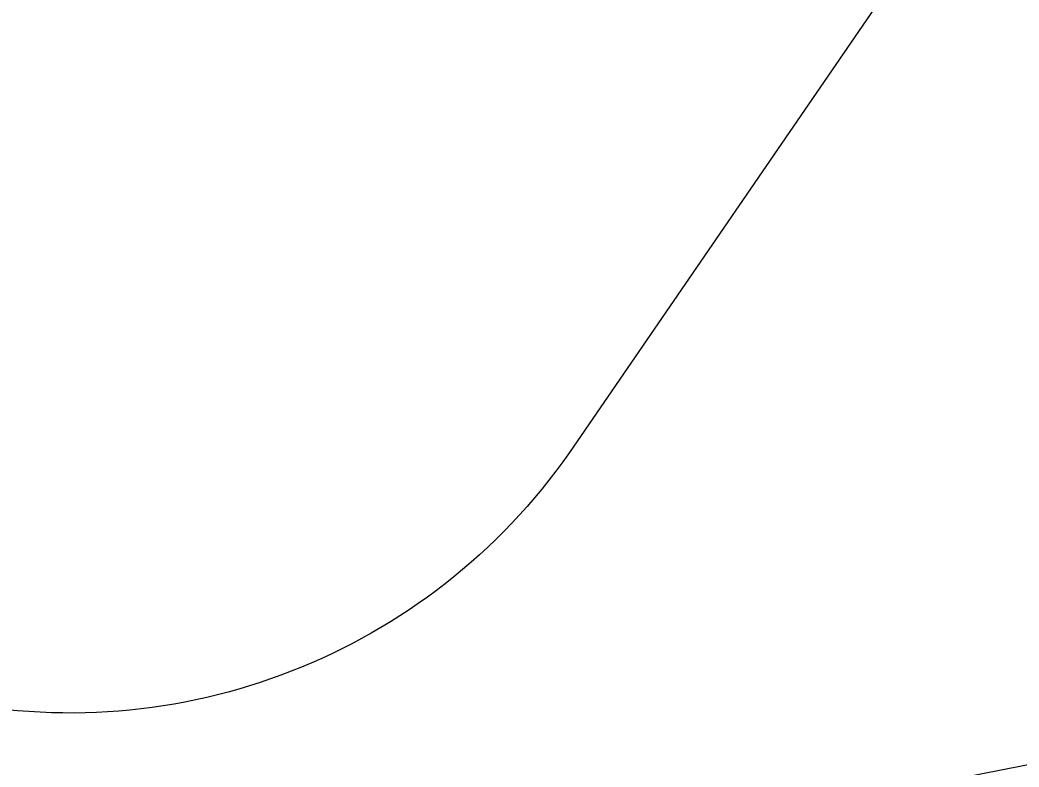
# Model space of a CAD drawing. Header units: millimetres. Extents: x -13407 to 95998, y -2611 to 109495.
# Drawn here: x 15261.0197 to 15261.5191, y 50758.887 to 50759.2604 of the extents above; entities that cross this region are included whole.
import ezdxf
from ezdxf import colors
from ezdxf.entities.mleader import LeaderData, LeaderLine
from ezdxf.math import Vec2, Vec3

# ---------------------------------------------------------------- set-up
doc = ezdxf.new("R2010")
doc.units = ezdxf.units.MM
for name, color, linetype, lineweight in [('АР_Отметки', 250, 'Continuous', 15), ('АР_Размеры', 175, 'Continuous', 9), ('АР_Сущ Несущая стена', 202, 'Continuous', 30)]:
    doc.layers.add(name, color=color, linetype=linetype, lineweight=lineweight)
doc.styles.add('ISOCPEUR', font='isocpeur.ttf', dxfattribs={"width": 0.7})

# ---------------------------------------------------------------- blocks, each defined once
blk = doc.blocks.new('_DotSmall')
at = {"color": 0, "linetype": 'ByBlock', "const_width": 0.5}
blk.add_lwpolyline([(-0.0625, 0, 1), (0.0625, 0, 1)], format="xyb", close=True, dxfattribs=at)

msp = doc.modelspace()

# ---------------------------------------------------------------- linework, layer by layer
at = {"layer": 'АР_Размеры', "color": 5, "ltscale": 150}
msp.add_line((17319.86033, 51160.27955), (15258.66368, 50758.33037), dxfattribs=at)
msp.add_line((17319.86033, 51160.27955), (15258.66368, 50758.33037), dxfattribs=at)
msp.add_line((17319.86033, 51160.27955), (15258.66368, 50758.33037), dxfattribs=at)
msp.add_line((17319.86033, 51160.27955), (15258.66368, 50758.33037), dxfattribs=at)
msp.add_line((17319.86033, 51160.27955), (15258.66368, 50758.33037), dxfattribs=at)
msp.add_line((17319.86033, 51160.27955), (15258.66368, 50758.33037), dxfattribs=at)
msp.add_line((17319.86033, 51160.27955), (15258.66368, 50758.33037), dxfattribs=at)
msp.add_line((17319.86033, 51160.27955), (15258.66368, 50758.33037), dxfattribs=at)
msp.add_line((17319.86033, 51160.27955), (15258.66368, 50758.33037), dxfattribs=at)
msp.add_line((17319.86033, 51160.27955), (15258.66368, 50758.33037), dxfattribs=at)
msp.add_line((17319.86033, 51160.27955), (15258.66368, 50758.33037), dxfattribs=at)
msp.add_line((17319.86033, 51160.27955), (15258.66368, 50758.33037), dxfattribs=at)
msp.add_line((17319.86033, 51160.27955), (15258.66368, 50758.33037), dxfattribs=at)
msp.add_line((17319.86033, 51160.27955), (15258.66368, 50758.33037), dxfattribs=at)
msp.add_line((17319.86033, 51160.27955), (15258.66368, 50758.33037), dxfattribs=at)
msp.add_line((17319.86033, 51160.27955), (15258.66368, 50758.33037), dxfattribs=at)
msp.add_line((17319.86033, 51160.27955), (15258.66368, 50758.33037), dxfattribs=at)
msp.add_line((17319.86033, 51160.27955), (15258.66368, 50758.33037), dxfattribs=at)
msp.add_line((17319.86033, 51160.27955), (15258.66368, 50758.33037), dxfattribs=at)
msp.add_line((17319.86033, 51160.27955), (15258.66368, 50758.33037), dxfattribs=at)
msp.add_line((17319.86033, 51160.27955), (15258.66368, 50758.33037), dxfattribs=at)
msp.add_line((17319.86033, 51160.27955), (15258.66368, 50758.33037), dxfattribs=at)
msp.add_line((17319.86033, 51160.27955), (15258.66368, 50758.33037), dxfattribs=at)
msp.add_line((17319.86033, 51160.27955), (15258.66368, 50758.33037), dxfattribs=at)
msp.add_line((17319.86033, 51160.27955), (15258.66368, 50758.33037), dxfattribs=at)
msp.add_line((17319.86033, 51160.27955), (15258.66368, 50758.33037), dxfattribs=at)
msp.add_line((17319.86033, 51160.27955), (15258.66368, 50758.33037), dxfattribs=at)
msp.add_line((17319.86033, 51160.27955), (15258.66368, 50758.33037), dxfattribs=at)
msp.add_line((17319.86033, 51160.27955), (15258.66368, 50758.33037), dxfattribs=at)
msp.add_line((17319.86033, 51160.27955), (15258.66368, 50758.33037), dxfattribs=at)
msp.add_line((17319.86033, 51160.27955), (15258.66368, 50758.33037), dxfattribs=at)
msp.add_line((17319.86033, 51160.27955), (15258.66368, 50758.33037), dxfattribs=at)
msp.add_line((17319.86033, 51160.27955), (15258.66368, 50758.33037), dxfattribs=at)
msp.add_line((17319.86033, 51160.27955), (15258.66368, 50758.33037), dxfattribs=at)
msp.add_line((17319.86033, 51160.27955), (15258.66368, 50758.33037), dxfattribs=at)
msp.add_line((17319.86033, 51160.27955), (15258.66368, 50758.33037), dxfattribs=at)
msp.add_line((17319.86033, 51160.27955), (15258.66368, 50758.33037), dxfattribs=at)
msp.add_line((17319.86033, 51160.27955), (15258.66368, 50758.33037), dxfattribs=at)
msp.add_line((17319.86033, 51160.27955), (15258.66368, 50758.33037), dxfattribs=at)
msp.add_line((17319.86033, 51160.27955), (15258.66368, 50758.33037), dxfattribs=at)
msp.add_line((17319.86033, 51160.27955), (15258.66368, 50758.33037), dxfattribs=at)
msp.add_line((17319.86033, 51160.27955), (15258.66368, 50758.33037), dxfattribs=at)
msp.add_line((17319.86033, 51160.27955), (15258.66368, 50758.33037), dxfattribs=at)
msp.add_line((17319.86033, 51160.27955), (15258.66368, 50758.33037), dxfattribs=at)
msp.add_line((17319.86033, 51160.27955), (15258.66368, 50758.33037), dxfattribs=at)
msp.add_line((17319.86033, 51160.27955), (15258.66368, 50758.33037), dxfattribs=at)
msp.add_line((17319.86033, 51160.27955), (15258.66368, 50758.33037), dxfattribs=at)
msp.add_line((17319.86033, 51160.27955), (15258.66368, 50758.33037), dxfattribs=at)
msp.add_line((17319.86033, 51160.27955), (15258.66368, 50758.33037), dxfattribs=at)
msp.add_line((17319.86033, 51160.27955), (15258.66368, 50758.33037), dxfattribs=at)
msp.add_line((17319.86033, 51160.27955), (15258.66368, 50758.33037), dxfattribs=at)
msp.add_line((17319.86033, 51160.27955), (15258.66368, 50758.33037), dxfattribs=at)
msp.add_line((17319.86033, 51160.27955), (15258.66368, 50758.33037), dxfattribs=at)
msp.add_line((17319.86033, 51160.27955), (15258.66368, 50758.33037), dxfattribs=at)
msp.add_line((17319.86033, 51160.27955), (15258.66368, 50758.33037), dxfattribs=at)
msp.add_line((17319.86033, 51160.27955), (15258.66368, 50758.33037), dxfattribs=at)
msp.add_line((17319.86033, 51160.27955), (15258.66368, 50758.33037), dxfattribs=at)
at = {"layer": 'АР_Размеры', "color": 5, "lineweight": 0, "ltscale": 100, "transparency": 33554687}
msp.add_lwpolyline([(15270.11131, 50769.96381), (15271.36668, 50762.88082, -0.430028), (15271.12287, 50762.51011), (15270.40259, 50762.38245, -0.109814), (15270.27078, 50762.38812), (15268.08092, 50762.86678, 0.800036), (15267.80503, 50762.33998, 0.079083), (15270.50978, 50760.76704, -0.348803), (15270.83016, 50760.38591, -0.436125), (15270.06012, 50759.95384, -0.038423), (15268.53602, 50760.68637, 0.086853), (15266.56057, 50761.40026, 0.346763), (15266.22575, 50761.22623), (15265.87323, 50760.42078, -0.527877), (15265.37765, 50760.33295), (15264.76979, 50760.96818, 0.527877), (15264.27421, 50760.88035), (15263.92163, 50760.07489, -0.527877), (15263.42605, 50759.98705), (15262.81819, 50760.62228, 0.469739), (15262.35055, 50760.58367), (15261.29441, 50759.04421, -0.667984), (15260.74444, 50759.16551), (15259.17415, 50768.02534, -0.414214)], format="xyb", dxfattribs=at)
msp.add_lwpolyline([(15270.11131, 50769.96381), (15271.36668, 50762.88082, -0.430028), (15271.12287, 50762.51011), (15270.40259, 50762.38245, -0.109814), (15270.27078, 50762.38812), (15268.08092, 50762.86678, 0.800036), (15267.80503, 50762.33998, 0.079083), (15270.50978, 50760.76704, -0.348803), (15270.83016, 50760.38591, -0.436125), (15270.06012, 50759.95384, -0.038423), (15268.53602, 50760.68637, 0.086853), (15266.56057, 50761.40026, 0.346763), (15266.22575, 50761.22623), (15265.87323, 50760.42078, -0.527877), (15265.37765, 50760.33295), (15264.76979, 50760.96818, 0.527877), (15264.27421, 50760.88035), (15263.92163, 50760.07489, -0.527877), (15263.42605, 50759.98705), (15262.81819, 50760.62228, 0.469739), (15262.35055, 50760.58367), (15261.29441, 50759.04421, -0.667984), (15260.74444, 50759.16551), (15259.17415, 50768.02534, -0.414214)], format="xyb", dxfattribs=at)
msp.add_lwpolyline([(15270.11131, 50769.96381), (15271.36668, 50762.88082, -0.430028), (15271.12287, 50762.51011), (15270.40259, 50762.38245, -0.109814), (15270.27078, 50762.38812), (15268.08092, 50762.86678, 0.800036), (15267.80503, 50762.33998, 0.079083), (15270.50978, 50760.76704, -0.348803), (15270.83016, 50760.38591, -0.436125), (15270.06012, 50759.95384, -0.038423), (15268.53602, 50760.68637, 0.086853), (15266.56057, 50761.40026, 0.346763), (15266.22575, 50761.22623), (15265.87323, 50760.42078, -0.527877), (15265.37765, 50760.33295), (15264.76979, 50760.96818, 0.527877), (15264.27421, 50760.88035), (15263.92163, 50760.07489, -0.527877), (15263.42605, 50759.98705), (15262.81819, 50760.62228, 0.469739), (15262.35055, 50760.58367), (15261.29441, 50759.04421, -0.667984), (15260.74444, 50759.16551), (15259.17415, 50768.02534, -0.414214)], format="xyb", dxfattribs=at)
msp.add_lwpolyline([(15270.11131, 50769.96381), (15271.36668, 50762.88082, -0.430028), (15271.12287, 50762.51011), (15270.40259, 50762.38245, -0.109814), (15270.27078, 50762.38812), (15268.08092, 50762.86678, 0.800036), (15267.80503, 50762.33998, 0.079083), (15270.50978, 50760.76704, -0.348803), (15270.83016, 50760.38591, -0.436125), (15270.06012, 50759.95384, -0.038423), (15268.53602, 50760.68637, 0.086853), (15266.56057, 50761.40026, 0.346763), (15266.22575, 50761.22623), (15265.87323, 50760.42078, -0.527877), (15265.37765, 50760.33295), (15264.76979, 50760.96818, 0.527877), (15264.27421, 50760.88035), (15263.92163, 50760.07489, -0.527877), (15263.42605, 50759.98705), (15262.81819, 50760.62228, 0.469739), (15262.35055, 50760.58367), (15261.29441, 50759.04421, -0.667984), (15260.74444, 50759.16551), (15259.17415, 50768.02534, -0.414214)], format="xyb", dxfattribs=at)
msp.add_lwpolyline([(15270.11131, 50769.96381), (15271.36668, 50762.88082, -0.430028), (15271.12287, 50762.51011), (15270.40259, 50762.38245, -0.109814), (15270.27078, 50762.38812), (15268.08092, 50762.86678, 0.800036), (15267.80503, 50762.33998, 0.079083), (15270.50978, 50760.76704, -0.348803), (15270.83016, 50760.38591, -0.436125), (15270.06012, 50759.95384, -0.038423), (15268.53602, 50760.68637, 0.086853), (15266.56057, 50761.40026, 0.346763), (15266.22575, 50761.22623), (15265.87323, 50760.42078, -0.527877), (15265.37765, 50760.33295), (15264.76979, 50760.96818, 0.527877), (15264.27421, 50760.88035), (15263.92163, 50760.07489, -0.527877), (15263.42605, 50759.98705), (15262.81819, 50760.62228, 0.469739), (15262.35055, 50760.58367), (15261.29441, 50759.04421, -0.667984), (15260.74444, 50759.16551), (15259.17415, 50768.02534, -0.414214)], format="xyb", dxfattribs=at)
msp.add_lwpolyline([(15270.11131, 50769.96381), (15271.36668, 50762.88082, -0.430028), (15271.12287, 50762.51011), (15270.40259, 50762.38245, -0.109814), (15270.27078, 50762.38812), (15268.08092, 50762.86678, 0.800036), (15267.80503, 50762.33998, 0.079083), (15270.50978, 50760.76704, -0.348803), (15270.83016, 50760.38591, -0.436125), (15270.06012, 50759.95384, -0.038423), (15268.53602, 50760.68637, 0.086853), (15266.56057, 50761.40026, 0.346763), (15266.22575, 50761.22623), (15265.87323, 50760.42078, -0.527877), (15265.37765, 50760.33295), (15264.76979, 50760.96818, 0.527877), (15264.27421, 50760.88035), (15263.92163, 50760.07489, -0.527877), (15263.42605, 50759.98705), (15262.81819, 50760.62228, 0.469739), (15262.35055, 50760.58367), (15261.29441, 50759.04421, -0.667984), (15260.74444, 50759.16551), (15259.17415, 50768.02534, -0.414214)], format="xyb", dxfattribs=at)
msp.add_lwpolyline([(15270.11131, 50769.96381), (15271.36668, 50762.88082, -0.430028), (15271.12287, 50762.51011), (15270.40259, 50762.38245, -0.109814), (15270.27078, 50762.38812), (15268.08092, 50762.86678, 0.800036), (15267.80503, 50762.33998, 0.079083), (15270.50978, 50760.76704, -0.348803), (15270.83016, 50760.38591, -0.436125), (15270.06012, 50759.95384, -0.038423), (15268.53602, 50760.68637, 0.086853), (15266.56057, 50761.40026, 0.346763), (15266.22575, 50761.22623), (15265.87323, 50760.42078, -0.527877), (15265.37765, 50760.33295), (15264.76979, 50760.96818, 0.527877), (15264.27421, 50760.88035), (15263.92163, 50760.07489, -0.527877), (15263.42605, 50759.98705), (15262.81819, 50760.62228, 0.469739), (15262.35055, 50760.58367), (15261.29441, 50759.04421, -0.667984), (15260.74444, 50759.16551), (15259.17415, 50768.02534, -0.414214)], format="xyb", dxfattribs=at)
msp.add_lwpolyline([(15270.11131, 50769.96381), (15271.36668, 50762.88082, -0.430028), (15271.12287, 50762.51011), (15270.40259, 50762.38245, -0.109814), (15270.27078, 50762.38812), (15268.08092, 50762.86678, 0.800036), (15267.80503, 50762.33998, 0.079083), (15270.50978, 50760.76704, -0.348803), (15270.83016, 50760.38591, -0.436125), (15270.06012, 50759.95384, -0.038423), (15268.53602, 50760.68637, 0.086853), (15266.56057, 50761.40026, 0.346763), (15266.22575, 50761.22623), (15265.87323, 50760.42078, -0.527877), (15265.37765, 50760.33295), (15264.76979, 50760.96818, 0.527877), (15264.27421, 50760.88035), (15263.92163, 50760.07489, -0.527877), (15263.42605, 50759.98705), (15262.81819, 50760.62228, 0.469739), (15262.35055, 50760.58367), (15261.29441, 50759.04421, -0.667984), (15260.74444, 50759.16551), (15259.17415, 50768.02534, -0.414214)], format="xyb", dxfattribs=at)
msp.add_lwpolyline([(15270.11131, 50769.96381), (15271.36668, 50762.88082, -0.430028), (15271.12287, 50762.51011), (15270.40259, 50762.38245, -0.109814), (15270.27078, 50762.38812), (15268.08092, 50762.86678, 0.800036), (15267.80503, 50762.33998, 0.079083), (15270.50978, 50760.76704, -0.348803), (15270.83016, 50760.38591, -0.436125), (15270.06012, 50759.95384, -0.038423), (15268.53602, 50760.68637, 0.086853), (15266.56057, 50761.40026, 0.346763), (15266.22575, 50761.22623), (15265.87323, 50760.42078, -0.527877), (15265.37765, 50760.33295), (15264.76979, 50760.96818, 0.527877), (15264.27421, 50760.88035), (15263.92163, 50760.07489, -0.527877), (15263.42605, 50759.98705), (15262.81819, 50760.62228, 0.469739), (15262.35055, 50760.58367), (15261.29441, 50759.04421, -0.667984), (15260.74444, 50759.16551), (15259.17415, 50768.02534, -0.414214)], format="xyb", dxfattribs=at)
msp.add_lwpolyline([(15270.11131, 50769.96381), (15271.36668, 50762.88082, -0.430028), (15271.12287, 50762.51011), (15270.40259, 50762.38245, -0.109814), (15270.27078, 50762.38812), (15268.08092, 50762.86678, 0.800036), (15267.80503, 50762.33998, 0.079083), (15270.50978, 50760.76704, -0.348803), (15270.83016, 50760.38591, -0.436125), (15270.06012, 50759.95384, -0.038423), (15268.53602, 50760.68637, 0.086853), (15266.56057, 50761.40026, 0.346763), (15266.22575, 50761.22623), (15265.87323, 50760.42078, -0.527877), (15265.37765, 50760.33295), (15264.76979, 50760.96818, 0.527877), (15264.27421, 50760.88035), (15263.92163, 50760.07489, -0.527877), (15263.42605, 50759.98705), (15262.81819, 50760.62228, 0.469739), (15262.35055, 50760.58367), (15261.29441, 50759.04421, -0.667984), (15260.74444, 50759.16551), (15259.17415, 50768.02534, -0.414214)], format="xyb", dxfattribs=at)
msp.add_lwpolyline([(15270.11131, 50769.96381), (15271.36668, 50762.88082, -0.430028), (15271.12287, 50762.51011), (15270.40259, 50762.38245, -0.109814), (15270.27078, 50762.38812), (15268.08092, 50762.86678, 0.800036), (15267.80503, 50762.33998, 0.079083), (15270.50978, 50760.76704, -0.348803), (15270.83016, 50760.38591, -0.436125), (15270.06012, 50759.95384, -0.038423), (15268.53602, 50760.68637, 0.086853), (15266.56057, 50761.40026, 0.346763), (15266.22575, 50761.22623), (15265.87323, 50760.42078, -0.527877), (15265.37765, 50760.33295), (15264.76979, 50760.96818, 0.527877), (15264.27421, 50760.88035), (15263.92163, 50760.07489, -0.527877), (15263.42605, 50759.98705), (15262.81819, 50760.62228, 0.469739), (15262.35055, 50760.58367), (15261.29441, 50759.04421, -0.667984), (15260.74444, 50759.16551), (15259.17415, 50768.02534, -0.414214)], format="xyb", dxfattribs=at)
msp.add_lwpolyline([(15270.11131, 50769.96381), (15271.36668, 50762.88082, -0.430028), (15271.12287, 50762.51011), (15270.40259, 50762.38245, -0.109814), (15270.27078, 50762.38812), (15268.08092, 50762.86678, 0.800036), (15267.80503, 50762.33998, 0.079083), (15270.50978, 50760.76704, -0.348803), (15270.83016, 50760.38591, -0.436125), (15270.06012, 50759.95384, -0.038423), (15268.53602, 50760.68637, 0.086853), (15266.56057, 50761.40026, 0.346763), (15266.22575, 50761.22623), (15265.87323, 50760.42078, -0.527877), (15265.37765, 50760.33295), (15264.76979, 50760.96818, 0.527877), (15264.27421, 50760.88035), (15263.92163, 50760.07489, -0.527877), (15263.42605, 50759.98705), (15262.81819, 50760.62228, 0.469739), (15262.35055, 50760.58367), (15261.29441, 50759.04421, -0.667984), (15260.74444, 50759.16551), (15259.17415, 50768.02534, -0.414214)], format="xyb", dxfattribs=at)
msp.add_lwpolyline([(15270.11131, 50769.96381), (15271.36668, 50762.88082, -0.430028), (15271.12287, 50762.51011), (15270.40259, 50762.38245, -0.109814), (15270.27078, 50762.38812), (15268.08092, 50762.86678, 0.800036), (15267.80503, 50762.33998, 0.079083), (15270.50978, 50760.76704, -0.348803), (15270.83016, 50760.38591, -0.436125), (15270.06012, 50759.95384, -0.038423), (15268.53602, 50760.68637, 0.086853), (15266.56057, 50761.40026, 0.346763), (15266.22575, 50761.22623), (15265.87323, 50760.42078, -0.527877), (15265.37765, 50760.33295), (15264.76979, 50760.96818, 0.527877), (15264.27421, 50760.88035), (15263.92163, 50760.07489, -0.527877), (15263.42605, 50759.98705), (15262.81819, 50760.62228, 0.469739), (15262.35055, 50760.58367), (15261.29441, 50759.04421, -0.667984), (15260.74444, 50759.16551), (15259.17415, 50768.02534, -0.414214)], format="xyb", dxfattribs=at)
msp.add_lwpolyline([(15270.11131, 50769.96381), (15271.36668, 50762.88082, -0.430028), (15271.12287, 50762.51011), (15270.40259, 50762.38245, -0.109814), (15270.27078, 50762.38812), (15268.08092, 50762.86678, 0.800036), (15267.80503, 50762.33998, 0.079083), (15270.50978, 50760.76704, -0.348803), (15270.83016, 50760.38591, -0.436125), (15270.06012, 50759.95384, -0.038423), (15268.53602, 50760.68637, 0.086853), (15266.56057, 50761.40026, 0.346763), (15266.22575, 50761.22623), (15265.87323, 50760.42078, -0.527877), (15265.37765, 50760.33295), (15264.76979, 50760.96818, 0.527877), (15264.27421, 50760.88035), (15263.92163, 50760.07489, -0.527877), (15263.42605, 50759.98705), (15262.81819, 50760.62228, 0.469739), (15262.35055, 50760.58367), (15261.29441, 50759.04421, -0.667984), (15260.74444, 50759.16551), (15259.17415, 50768.02534, -0.414214)], format="xyb", dxfattribs=at)
msp.add_lwpolyline([(15270.11131, 50769.96381), (15271.36668, 50762.88082, -0.430028), (15271.12287, 50762.51011), (15270.40259, 50762.38245, -0.109814), (15270.27078, 50762.38812), (15268.08092, 50762.86678, 0.800036), (15267.80503, 50762.33998, 0.079083), (15270.50978, 50760.76704, -0.348803), (15270.83016, 50760.38591, -0.436125), (15270.06012, 50759.95384, -0.038423), (15268.53602, 50760.68637, 0.086853), (15266.56057, 50761.40026, 0.346763), (15266.22575, 50761.22623), (15265.87323, 50760.42078, -0.527877), (15265.37765, 50760.33295), (15264.76979, 50760.96818, 0.527877), (15264.27421, 50760.88035), (15263.92163, 50760.07489, -0.527877), (15263.42605, 50759.98705), (15262.81819, 50760.62228, 0.469739), (15262.35055, 50760.58367), (15261.29441, 50759.04421, -0.667984), (15260.74444, 50759.16551), (15259.17415, 50768.02534, -0.414214)], format="xyb", dxfattribs=at)
msp.add_lwpolyline([(15270.11131, 50769.96381), (15271.36668, 50762.88082, -0.430028), (15271.12287, 50762.51011), (15270.40259, 50762.38245, -0.109814), (15270.27078, 50762.38812), (15268.08092, 50762.86678, 0.800036), (15267.80503, 50762.33998, 0.079083), (15270.50978, 50760.76704, -0.348803), (15270.83016, 50760.38591, -0.436125), (15270.06012, 50759.95384, -0.038423), (15268.53602, 50760.68637, 0.086853), (15266.56057, 50761.40026, 0.346763), (15266.22575, 50761.22623), (15265.87323, 50760.42078, -0.527877), (15265.37765, 50760.33295), (15264.76979, 50760.96818, 0.527877), (15264.27421, 50760.88035), (15263.92163, 50760.07489, -0.527877), (15263.42605, 50759.98705), (15262.81819, 50760.62228, 0.469739), (15262.35055, 50760.58367), (15261.29441, 50759.04421, -0.667984), (15260.74444, 50759.16551), (15259.17415, 50768.02534, -0.414214)], format="xyb", dxfattribs=at)
msp.add_lwpolyline([(15270.11131, 50769.96381), (15271.36668, 50762.88082, -0.430028), (15271.12287, 50762.51011), (15270.40259, 50762.38245, -0.109814), (15270.27078, 50762.38812), (15268.08092, 50762.86678, 0.800036), (15267.80503, 50762.33998, 0.079083), (15270.50978, 50760.76704, -0.348803), (15270.83016, 50760.38591, -0.436125), (15270.06012, 50759.95384, -0.038423), (15268.53602, 50760.68637, 0.086853), (15266.56057, 50761.40026, 0.346763), (15266.22575, 50761.22623), (15265.87323, 50760.42078, -0.527877), (15265.37765, 50760.33295), (15264.76979, 50760.96818, 0.527877), (15264.27421, 50760.88035), (15263.92163, 50760.07489, -0.527877), (15263.42605, 50759.98705), (15262.81819, 50760.62228, 0.469739), (15262.35055, 50760.58367), (15261.29441, 50759.04421, -0.667984), (15260.74444, 50759.16551), (15259.17415, 50768.02534, -0.414214)], format="xyb", dxfattribs=at)
msp.add_lwpolyline([(15270.11131, 50769.96381), (15271.36668, 50762.88082, -0.430028), (15271.12287, 50762.51011), (15270.40259, 50762.38245, -0.109814), (15270.27078, 50762.38812), (15268.08092, 50762.86678, 0.800036), (15267.80503, 50762.33998, 0.079083), (15270.50978, 50760.76704, -0.348803), (15270.83016, 50760.38591, -0.436125), (15270.06012, 50759.95384, -0.038423), (15268.53602, 50760.68637, 0.086853), (15266.56057, 50761.40026, 0.346763), (15266.22575, 50761.22623), (15265.87323, 50760.42078, -0.527877), (15265.37765, 50760.33295), (15264.76979, 50760.96818, 0.527877), (15264.27421, 50760.88035), (15263.92163, 50760.07489, -0.527877), (15263.42605, 50759.98705), (15262.81819, 50760.62228, 0.469739), (15262.35055, 50760.58367), (15261.29441, 50759.04421, -0.667984), (15260.74444, 50759.16551), (15259.17415, 50768.02534, -0.414214)], format="xyb", dxfattribs=at)
msp.add_lwpolyline([(15270.11131, 50769.96381), (15271.36668, 50762.88082, -0.430028), (15271.12287, 50762.51011), (15270.40259, 50762.38245, -0.109814), (15270.27078, 50762.38812), (15268.08092, 50762.86678, 0.800036), (15267.80503, 50762.33998, 0.079083), (15270.50978, 50760.76704, -0.348803), (15270.83016, 50760.38591, -0.436125), (15270.06012, 50759.95384, -0.038423), (15268.53602, 50760.68637, 0.086853), (15266.56057, 50761.40026, 0.346763), (15266.22575, 50761.22623), (15265.87323, 50760.42078, -0.527877), (15265.37765, 50760.33295), (15264.76979, 50760.96818, 0.527877), (15264.27421, 50760.88035), (15263.92163, 50760.07489, -0.527877), (15263.42605, 50759.98705), (15262.81819, 50760.62228, 0.469739), (15262.35055, 50760.58367), (15261.29441, 50759.04421, -0.667984), (15260.74444, 50759.16551), (15259.17415, 50768.02534, -0.414214)], format="xyb", dxfattribs=at)
msp.add_lwpolyline([(15270.11131, 50769.96381), (15271.36668, 50762.88082, -0.430028), (15271.12287, 50762.51011), (15270.40259, 50762.38245, -0.109814), (15270.27078, 50762.38812), (15268.08092, 50762.86678, 0.800036), (15267.80503, 50762.33998, 0.079083), (15270.50978, 50760.76704, -0.348803), (15270.83016, 50760.38591, -0.436125), (15270.06012, 50759.95384, -0.038423), (15268.53602, 50760.68637, 0.086853), (15266.56057, 50761.40026, 0.346763), (15266.22575, 50761.22623), (15265.87323, 50760.42078, -0.527877), (15265.37765, 50760.33295), (15264.76979, 50760.96818, 0.527877), (15264.27421, 50760.88035), (15263.92163, 50760.07489, -0.527877), (15263.42605, 50759.98705), (15262.81819, 50760.62228, 0.469739), (15262.35055, 50760.58367), (15261.29441, 50759.04421, -0.667984), (15260.74444, 50759.16551), (15259.17415, 50768.02534, -0.414214)], format="xyb", dxfattribs=at)
msp.add_lwpolyline([(15270.11131, 50769.96381), (15271.36668, 50762.88082, -0.430028), (15271.12287, 50762.51011), (15270.40259, 50762.38245, -0.109814), (15270.27078, 50762.38812), (15268.08092, 50762.86678, 0.800036), (15267.80503, 50762.33998, 0.079083), (15270.50978, 50760.76704, -0.348803), (15270.83016, 50760.38591, -0.436125), (15270.06012, 50759.95384, -0.038423), (15268.53602, 50760.68637, 0.086853), (15266.56057, 50761.40026, 0.346763), (15266.22575, 50761.22623), (15265.87323, 50760.42078, -0.527877), (15265.37765, 50760.33295), (15264.76979, 50760.96818, 0.527877), (15264.27421, 50760.88035), (15263.92163, 50760.07489, -0.527877), (15263.42605, 50759.98705), (15262.81819, 50760.62228, 0.469739), (15262.35055, 50760.58367), (15261.29441, 50759.04421, -0.667984), (15260.74444, 50759.16551), (15259.17415, 50768.02534, -0.414214)], format="xyb", dxfattribs=at)
msp.add_lwpolyline([(15270.11131, 50769.96381), (15271.36668, 50762.88082, -0.430028), (15271.12287, 50762.51011), (15270.40259, 50762.38245, -0.109814), (15270.27078, 50762.38812), (15268.08092, 50762.86678, 0.800036), (15267.80503, 50762.33998, 0.079083), (15270.50978, 50760.76704, -0.348803), (15270.83016, 50760.38591, -0.436125), (15270.06012, 50759.95384, -0.038423), (15268.53602, 50760.68637, 0.086853), (15266.56057, 50761.40026, 0.346763), (15266.22575, 50761.22623), (15265.87323, 50760.42078, -0.527877), (15265.37765, 50760.33295), (15264.76979, 50760.96818, 0.527877), (15264.27421, 50760.88035), (15263.92163, 50760.07489, -0.527877), (15263.42605, 50759.98705), (15262.81819, 50760.62228, 0.469739), (15262.35055, 50760.58367), (15261.29441, 50759.04421, -0.667984), (15260.74444, 50759.16551), (15259.17415, 50768.02534, -0.414214)], format="xyb", dxfattribs=at)
msp.add_lwpolyline([(15270.11131, 50769.96381), (15271.36668, 50762.88082, -0.430028), (15271.12287, 50762.51011), (15270.40259, 50762.38245, -0.109814), (15270.27078, 50762.38812), (15268.08092, 50762.86678, 0.800036), (15267.80503, 50762.33998, 0.079083), (15270.50978, 50760.76704, -0.348803), (15270.83016, 50760.38591, -0.436125), (15270.06012, 50759.95384, -0.038423), (15268.53602, 50760.68637, 0.086853), (15266.56057, 50761.40026, 0.346763), (15266.22575, 50761.22623), (15265.87323, 50760.42078, -0.527877), (15265.37765, 50760.33295), (15264.76979, 50760.96818, 0.527877), (15264.27421, 50760.88035), (15263.92163, 50760.07489, -0.527877), (15263.42605, 50759.98705), (15262.81819, 50760.62228, 0.469739), (15262.35055, 50760.58367), (15261.29441, 50759.04421, -0.667984), (15260.74444, 50759.16551), (15259.17415, 50768.02534, -0.414214)], format="xyb", dxfattribs=at)
msp.add_lwpolyline([(15270.11131, 50769.96381), (15271.36668, 50762.88082, -0.430028), (15271.12287, 50762.51011), (15270.40259, 50762.38245, -0.109814), (15270.27078, 50762.38812), (15268.08092, 50762.86678, 0.800036), (15267.80503, 50762.33998, 0.079083), (15270.50978, 50760.76704, -0.348803), (15270.83016, 50760.38591, -0.436125), (15270.06012, 50759.95384, -0.038423), (15268.53602, 50760.68637, 0.086853), (15266.56057, 50761.40026, 0.346763), (15266.22575, 50761.22623), (15265.87323, 50760.42078, -0.527877), (15265.37765, 50760.33295), (15264.76979, 50760.96818, 0.527877), (15264.27421, 50760.88035), (15263.92163, 50760.07489, -0.527877), (15263.42605, 50759.98705), (15262.81819, 50760.62228, 0.469739), (15262.35055, 50760.58367), (15261.29441, 50759.04421, -0.667984), (15260.74444, 50759.16551), (15259.17415, 50768.02534, -0.414214)], format="xyb", dxfattribs=at)
msp.add_lwpolyline([(15270.11131, 50769.96381), (15271.36668, 50762.88082, -0.430028), (15271.12287, 50762.51011), (15270.40259, 50762.38245, -0.109814), (15270.27078, 50762.38812), (15268.08092, 50762.86678, 0.800036), (15267.80503, 50762.33998, 0.079083), (15270.50978, 50760.76704, -0.348803), (15270.83016, 50760.38591, -0.436125), (15270.06012, 50759.95384, -0.038423), (15268.53602, 50760.68637, 0.086853), (15266.56057, 50761.40026, 0.346763), (15266.22575, 50761.22623), (15265.87323, 50760.42078, -0.527877), (15265.37765, 50760.33295), (15264.76979, 50760.96818, 0.527877), (15264.27421, 50760.88035), (15263.92163, 50760.07489, -0.527877), (15263.42605, 50759.98705), (15262.81819, 50760.62228, 0.469739), (15262.35055, 50760.58367), (15261.29441, 50759.04421, -0.667984), (15260.74444, 50759.16551), (15259.17415, 50768.02534, -0.414214)], format="xyb", dxfattribs=at)
msp.add_lwpolyline([(15270.11131, 50769.96381), (15271.36668, 50762.88082, -0.430028), (15271.12287, 50762.51011), (15270.40259, 50762.38245, -0.109814), (15270.27078, 50762.38812), (15268.08092, 50762.86678, 0.800036), (15267.80503, 50762.33998, 0.079083), (15270.50978, 50760.76704, -0.348803), (15270.83016, 50760.38591, -0.436125), (15270.06012, 50759.95384, -0.038423), (15268.53602, 50760.68637, 0.086853), (15266.56057, 50761.40026, 0.346763), (15266.22575, 50761.22623), (15265.87323, 50760.42078, -0.527877), (15265.37765, 50760.33295), (15264.76979, 50760.96818, 0.527877), (15264.27421, 50760.88035), (15263.92163, 50760.07489, -0.527877), (15263.42605, 50759.98705), (15262.81819, 50760.62228, 0.469739), (15262.35055, 50760.58367), (15261.29441, 50759.04421, -0.667984), (15260.74444, 50759.16551), (15259.17415, 50768.02534, -0.414214)], format="xyb", dxfattribs=at)
msp.add_lwpolyline([(15270.11131, 50769.96381), (15271.36668, 50762.88082, -0.430028), (15271.12287, 50762.51011), (15270.40259, 50762.38245, -0.109814), (15270.27078, 50762.38812), (15268.08092, 50762.86678, 0.800036), (15267.80503, 50762.33998, 0.079083), (15270.50978, 50760.76704, -0.348803), (15270.83016, 50760.38591, -0.436125), (15270.06012, 50759.95384, -0.038423), (15268.53602, 50760.68637, 0.086853), (15266.56057, 50761.40026, 0.346763), (15266.22575, 50761.22623), (15265.87323, 50760.42078, -0.527877), (15265.37765, 50760.33295), (15264.76979, 50760.96818, 0.527877), (15264.27421, 50760.88035), (15263.92163, 50760.07489, -0.527877), (15263.42605, 50759.98705), (15262.81819, 50760.62228, 0.469739), (15262.35055, 50760.58367), (15261.29441, 50759.04421, -0.667984), (15260.74444, 50759.16551), (15259.17415, 50768.02534, -0.414214)], format="xyb", dxfattribs=at)
msp.add_lwpolyline([(15270.11131, 50769.96381), (15271.36668, 50762.88082, -0.430028), (15271.12287, 50762.51011), (15270.40259, 50762.38245, -0.109814), (15270.27078, 50762.38812), (15268.08092, 50762.86678, 0.800036), (15267.80503, 50762.33998, 0.079083), (15270.50978, 50760.76704, -0.348803), (15270.83016, 50760.38591, -0.436125), (15270.06012, 50759.95384, -0.038423), (15268.53602, 50760.68637, 0.086853), (15266.56057, 50761.40026, 0.346763), (15266.22575, 50761.22623), (15265.87323, 50760.42078, -0.527877), (15265.37765, 50760.33295), (15264.76979, 50760.96818, 0.527877), (15264.27421, 50760.88035), (15263.92163, 50760.07489, -0.527877), (15263.42605, 50759.98705), (15262.81819, 50760.62228, 0.469739), (15262.35055, 50760.58367), (15261.29441, 50759.04421, -0.667984), (15260.74444, 50759.16551), (15259.17415, 50768.02534, -0.414214)], format="xyb", dxfattribs=at)
msp.add_lwpolyline([(15270.11131, 50769.96381), (15271.36668, 50762.88082, -0.430028), (15271.12287, 50762.51011), (15270.40259, 50762.38245, -0.109814), (15270.27078, 50762.38812), (15268.08092, 50762.86678, 0.800036), (15267.80503, 50762.33998, 0.079083), (15270.50978, 50760.76704, -0.348803), (15270.83016, 50760.38591, -0.436125), (15270.06012, 50759.95384, -0.038423), (15268.53602, 50760.68637, 0.086853), (15266.56057, 50761.40026, 0.346763), (15266.22575, 50761.22623), (15265.87323, 50760.42078, -0.527877), (15265.37765, 50760.33295), (15264.76979, 50760.96818, 0.527877), (15264.27421, 50760.88035), (15263.92163, 50760.07489, -0.527877), (15263.42605, 50759.98705), (15262.81819, 50760.62228, 0.469739), (15262.35055, 50760.58367), (15261.29441, 50759.04421, -0.667984), (15260.74444, 50759.16551), (15259.17415, 50768.02534, -0.414214)], format="xyb", dxfattribs=at)
msp.add_lwpolyline([(15270.11131, 50769.96381), (15271.36668, 50762.88082, -0.430028), (15271.12287, 50762.51011), (15270.40259, 50762.38245, -0.109814), (15270.27078, 50762.38812), (15268.08092, 50762.86678, 0.800036), (15267.80503, 50762.33998, 0.079083), (15270.50978, 50760.76704, -0.348803), (15270.83016, 50760.38591, -0.436125), (15270.06012, 50759.95384, -0.038423), (15268.53602, 50760.68637, 0.086853), (15266.56057, 50761.40026, 0.346763), (15266.22575, 50761.22623), (15265.87323, 50760.42078, -0.527877), (15265.37765, 50760.33295), (15264.76979, 50760.96818, 0.527877), (15264.27421, 50760.88035), (15263.92163, 50760.07489, -0.527877), (15263.42605, 50759.98705), (15262.81819, 50760.62228, 0.469739), (15262.35055, 50760.58367), (15261.29441, 50759.04421, -0.667984), (15260.74444, 50759.16551), (15259.17415, 50768.02534, -0.414214)], format="xyb", dxfattribs=at)
msp.add_lwpolyline([(15270.11131, 50769.96381), (15271.36668, 50762.88082, -0.430028), (15271.12287, 50762.51011), (15270.40259, 50762.38245, -0.109814), (15270.27078, 50762.38812), (15268.08092, 50762.86678, 0.800036), (15267.80503, 50762.33998, 0.079083), (15270.50978, 50760.76704, -0.348803), (15270.83016, 50760.38591, -0.436125), (15270.06012, 50759.95384, -0.038423), (15268.53602, 50760.68637, 0.086853), (15266.56057, 50761.40026, 0.346763), (15266.22575, 50761.22623), (15265.87323, 50760.42078, -0.527877), (15265.37765, 50760.33295), (15264.76979, 50760.96818, 0.527877), (15264.27421, 50760.88035), (15263.92163, 50760.07489, -0.527877), (15263.42605, 50759.98705), (15262.81819, 50760.62228, 0.469739), (15262.35055, 50760.58367), (15261.29441, 50759.04421, -0.667984), (15260.74444, 50759.16551), (15259.17415, 50768.02534, -0.414214)], format="xyb", dxfattribs=at)
msp.add_lwpolyline([(15270.11131, 50769.96381), (15271.36668, 50762.88082, -0.430028), (15271.12287, 50762.51011), (15270.40259, 50762.38245, -0.109814), (15270.27078, 50762.38812), (15268.08092, 50762.86678, 0.800036), (15267.80503, 50762.33998, 0.079083), (15270.50978, 50760.76704, -0.348803), (15270.83016, 50760.38591, -0.436125), (15270.06012, 50759.95384, -0.038423), (15268.53602, 50760.68637, 0.086853), (15266.56057, 50761.40026, 0.346763), (15266.22575, 50761.22623), (15265.87323, 50760.42078, -0.527877), (15265.37765, 50760.33295), (15264.76979, 50760.96818, 0.527877), (15264.27421, 50760.88035), (15263.92163, 50760.07489, -0.527877), (15263.42605, 50759.98705), (15262.81819, 50760.62228, 0.469739), (15262.35055, 50760.58367), (15261.29441, 50759.04421, -0.667984), (15260.74444, 50759.16551), (15259.17415, 50768.02534, -0.414214)], format="xyb", dxfattribs=at)
msp.add_lwpolyline([(15270.11131, 50769.96381), (15271.36668, 50762.88082, -0.430028), (15271.12287, 50762.51011), (15270.40259, 50762.38245, -0.109814), (15270.27078, 50762.38812), (15268.08092, 50762.86678, 0.800036), (15267.80503, 50762.33998, 0.079083), (15270.50978, 50760.76704, -0.348803), (15270.83016, 50760.38591, -0.436125), (15270.06012, 50759.95384, -0.038423), (15268.53602, 50760.68637, 0.086853), (15266.56057, 50761.40026, 0.346763), (15266.22575, 50761.22623), (15265.87323, 50760.42078, -0.527877), (15265.37765, 50760.33295), (15264.76979, 50760.96818, 0.527877), (15264.27421, 50760.88035), (15263.92163, 50760.07489, -0.527877), (15263.42605, 50759.98705), (15262.81819, 50760.62228, 0.469739), (15262.35055, 50760.58367), (15261.29441, 50759.04421, -0.667984), (15260.74444, 50759.16551), (15259.17415, 50768.02534, -0.414214)], format="xyb", dxfattribs=at)
msp.add_lwpolyline([(15270.11131, 50769.96381), (15271.36668, 50762.88082, -0.430028), (15271.12287, 50762.51011), (15270.40259, 50762.38245, -0.109814), (15270.27078, 50762.38812), (15268.08092, 50762.86678, 0.800036), (15267.80503, 50762.33998, 0.079083), (15270.50978, 50760.76704, -0.348803), (15270.83016, 50760.38591, -0.436125), (15270.06012, 50759.95384, -0.038423), (15268.53602, 50760.68637, 0.086853), (15266.56057, 50761.40026, 0.346763), (15266.22575, 50761.22623), (15265.87323, 50760.42078, -0.527877), (15265.37765, 50760.33295), (15264.76979, 50760.96818, 0.527877), (15264.27421, 50760.88035), (15263.92163, 50760.07489, -0.527877), (15263.42605, 50759.98705), (15262.81819, 50760.62228, 0.469739), (15262.35055, 50760.58367), (15261.29441, 50759.04421, -0.667984), (15260.74444, 50759.16551), (15259.17415, 50768.02534, -0.414214)], format="xyb", dxfattribs=at)
msp.add_lwpolyline([(15270.11131, 50769.96381), (15271.36668, 50762.88082, -0.430028), (15271.12287, 50762.51011), (15270.40259, 50762.38245, -0.109814), (15270.27078, 50762.38812), (15268.08092, 50762.86678, 0.800036), (15267.80503, 50762.33998, 0.079083), (15270.50978, 50760.76704, -0.348803), (15270.83016, 50760.38591, -0.436125), (15270.06012, 50759.95384, -0.038423), (15268.53602, 50760.68637, 0.086853), (15266.56057, 50761.40026, 0.346763), (15266.22575, 50761.22623), (15265.87323, 50760.42078, -0.527877), (15265.37765, 50760.33295), (15264.76979, 50760.96818, 0.527877), (15264.27421, 50760.88035), (15263.92163, 50760.07489, -0.527877), (15263.42605, 50759.98705), (15262.81819, 50760.62228, 0.469739), (15262.35055, 50760.58367), (15261.29441, 50759.04421, -0.667984), (15260.74444, 50759.16551), (15259.17415, 50768.02534, -0.414214)], format="xyb", dxfattribs=at)
msp.add_lwpolyline([(15270.11131, 50769.96381), (15271.36668, 50762.88082, -0.430028), (15271.12287, 50762.51011), (15270.40259, 50762.38245, -0.109814), (15270.27078, 50762.38812), (15268.08092, 50762.86678, 0.800036), (15267.80503, 50762.33998, 0.079083), (15270.50978, 50760.76704, -0.348803), (15270.83016, 50760.38591, -0.436125), (15270.06012, 50759.95384, -0.038423), (15268.53602, 50760.68637, 0.086853), (15266.56057, 50761.40026, 0.346763), (15266.22575, 50761.22623), (15265.87323, 50760.42078, -0.527877), (15265.37765, 50760.33295), (15264.76979, 50760.96818, 0.527877), (15264.27421, 50760.88035), (15263.92163, 50760.07489, -0.527877), (15263.42605, 50759.98705), (15262.81819, 50760.62228, 0.469739), (15262.35055, 50760.58367), (15261.29441, 50759.04421, -0.667984), (15260.74444, 50759.16551), (15259.17415, 50768.02534, -0.414214)], format="xyb", dxfattribs=at)
msp.add_lwpolyline([(15270.11131, 50769.96381), (15271.36668, 50762.88082, -0.430028), (15271.12287, 50762.51011), (15270.40259, 50762.38245, -0.109814), (15270.27078, 50762.38812), (15268.08092, 50762.86678, 0.800036), (15267.80503, 50762.33998, 0.079083), (15270.50978, 50760.76704, -0.348803), (15270.83016, 50760.38591, -0.436125), (15270.06012, 50759.95384, -0.038423), (15268.53602, 50760.68637, 0.086853), (15266.56057, 50761.40026, 0.346763), (15266.22575, 50761.22623), (15265.87323, 50760.42078, -0.527877), (15265.37765, 50760.33295), (15264.76979, 50760.96818, 0.527877), (15264.27421, 50760.88035), (15263.92163, 50760.07489, -0.527877), (15263.42605, 50759.98705), (15262.81819, 50760.62228, 0.469739), (15262.35055, 50760.58367), (15261.29441, 50759.04421, -0.667984), (15260.74444, 50759.16551), (15259.17415, 50768.02534, -0.414214)], format="xyb", dxfattribs=at)
msp.add_lwpolyline([(15270.11131, 50769.96381), (15271.36668, 50762.88082, -0.430028), (15271.12287, 50762.51011), (15270.40259, 50762.38245, -0.109814), (15270.27078, 50762.38812), (15268.08092, 50762.86678, 0.800036), (15267.80503, 50762.33998, 0.079083), (15270.50978, 50760.76704, -0.348803), (15270.83016, 50760.38591, -0.436125), (15270.06012, 50759.95384, -0.038423), (15268.53602, 50760.68637, 0.086853), (15266.56057, 50761.40026, 0.346763), (15266.22575, 50761.22623), (15265.87323, 50760.42078, -0.527877), (15265.37765, 50760.33295), (15264.76979, 50760.96818, 0.527877), (15264.27421, 50760.88035), (15263.92163, 50760.07489, -0.527877), (15263.42605, 50759.98705), (15262.81819, 50760.62228, 0.469739), (15262.35055, 50760.58367), (15261.29441, 50759.04421, -0.667984), (15260.74444, 50759.16551), (15259.17415, 50768.02534, -0.414214)], format="xyb", dxfattribs=at)
msp.add_lwpolyline([(15270.11131, 50769.96381), (15271.36668, 50762.88082, -0.430028), (15271.12287, 50762.51011), (15270.40259, 50762.38245, -0.109814), (15270.27078, 50762.38812), (15268.08092, 50762.86678, 0.800036), (15267.80503, 50762.33998, 0.079083), (15270.50978, 50760.76704, -0.348803), (15270.83016, 50760.38591, -0.436125), (15270.06012, 50759.95384, -0.038423), (15268.53602, 50760.68637, 0.086853), (15266.56057, 50761.40026, 0.346763), (15266.22575, 50761.22623), (15265.87323, 50760.42078, -0.527877), (15265.37765, 50760.33295), (15264.76979, 50760.96818, 0.527877), (15264.27421, 50760.88035), (15263.92163, 50760.07489, -0.527877), (15263.42605, 50759.98705), (15262.81819, 50760.62228, 0.469739), (15262.35055, 50760.58367), (15261.29441, 50759.04421, -0.667984), (15260.74444, 50759.16551), (15259.17415, 50768.02534, -0.414214)], format="xyb", dxfattribs=at)
msp.add_lwpolyline([(15270.11131, 50769.96381), (15271.36668, 50762.88082, -0.430028), (15271.12287, 50762.51011), (15270.40259, 50762.38245, -0.109814), (15270.27078, 50762.38812), (15268.08092, 50762.86678, 0.800036), (15267.80503, 50762.33998, 0.079083), (15270.50978, 50760.76704, -0.348803), (15270.83016, 50760.38591, -0.436125), (15270.06012, 50759.95384, -0.038423), (15268.53602, 50760.68637, 0.086853), (15266.56057, 50761.40026, 0.346763), (15266.22575, 50761.22623), (15265.87323, 50760.42078, -0.527877), (15265.37765, 50760.33295), (15264.76979, 50760.96818, 0.527877), (15264.27421, 50760.88035), (15263.92163, 50760.07489, -0.527877), (15263.42605, 50759.98705), (15262.81819, 50760.62228, 0.469739), (15262.35055, 50760.58367), (15261.29441, 50759.04421, -0.667984), (15260.74444, 50759.16551), (15259.17415, 50768.02534, -0.414214)], format="xyb", dxfattribs=at)
msp.add_lwpolyline([(15270.11131, 50769.96381), (15271.36668, 50762.88082, -0.430028), (15271.12287, 50762.51011), (15270.40259, 50762.38245, -0.109814), (15270.27078, 50762.38812), (15268.08092, 50762.86678, 0.800036), (15267.80503, 50762.33998, 0.079083), (15270.50978, 50760.76704, -0.348803), (15270.83016, 50760.38591, -0.436125), (15270.06012, 50759.95384, -0.038423), (15268.53602, 50760.68637, 0.086853), (15266.56057, 50761.40026, 0.346763), (15266.22575, 50761.22623), (15265.87323, 50760.42078, -0.527877), (15265.37765, 50760.33295), (15264.76979, 50760.96818, 0.527877), (15264.27421, 50760.88035), (15263.92163, 50760.07489, -0.527877), (15263.42605, 50759.98705), (15262.81819, 50760.62228, 0.469739), (15262.35055, 50760.58367), (15261.29441, 50759.04421, -0.667984), (15260.74444, 50759.16551), (15259.17415, 50768.02534, -0.414214)], format="xyb", dxfattribs=at)
msp.add_lwpolyline([(15270.11131, 50769.96381), (15271.36668, 50762.88082, -0.430028), (15271.12287, 50762.51011), (15270.40259, 50762.38245, -0.109814), (15270.27078, 50762.38812), (15268.08092, 50762.86678, 0.800036), (15267.80503, 50762.33998, 0.079083), (15270.50978, 50760.76704, -0.348803), (15270.83016, 50760.38591, -0.436125), (15270.06012, 50759.95384, -0.038423), (15268.53602, 50760.68637, 0.086853), (15266.56057, 50761.40026, 0.346763), (15266.22575, 50761.22623), (15265.87323, 50760.42078, -0.527877), (15265.37765, 50760.33295), (15264.76979, 50760.96818, 0.527877), (15264.27421, 50760.88035), (15263.92163, 50760.07489, -0.527877), (15263.42605, 50759.98705), (15262.81819, 50760.62228, 0.469739), (15262.35055, 50760.58367), (15261.29441, 50759.04421, -0.667984), (15260.74444, 50759.16551), (15259.17415, 50768.02534, -0.414214)], format="xyb", dxfattribs=at)
msp.add_lwpolyline([(15270.11131, 50769.96381), (15271.36668, 50762.88082, -0.430028), (15271.12287, 50762.51011), (15270.40259, 50762.38245, -0.109814), (15270.27078, 50762.38812), (15268.08092, 50762.86678, 0.800036), (15267.80503, 50762.33998, 0.079083), (15270.50978, 50760.76704, -0.348803), (15270.83016, 50760.38591, -0.436125), (15270.06012, 50759.95384, -0.038423), (15268.53602, 50760.68637, 0.086853), (15266.56057, 50761.40026, 0.346763), (15266.22575, 50761.22623), (15265.87323, 50760.42078, -0.527877), (15265.37765, 50760.33295), (15264.76979, 50760.96818, 0.527877), (15264.27421, 50760.88035), (15263.92163, 50760.07489, -0.527877), (15263.42605, 50759.98705), (15262.81819, 50760.62228, 0.469739), (15262.35055, 50760.58367), (15261.29441, 50759.04421, -0.667984), (15260.74444, 50759.16551), (15259.17415, 50768.02534, -0.414214)], format="xyb", dxfattribs=at)
msp.add_lwpolyline([(15270.11131, 50769.96381), (15271.36668, 50762.88082, -0.430028), (15271.12287, 50762.51011), (15270.40259, 50762.38245, -0.109814), (15270.27078, 50762.38812), (15268.08092, 50762.86678, 0.800036), (15267.80503, 50762.33998, 0.079083), (15270.50978, 50760.76704, -0.348803), (15270.83016, 50760.38591, -0.436125), (15270.06012, 50759.95384, -0.038423), (15268.53602, 50760.68637, 0.086853), (15266.56057, 50761.40026, 0.346763), (15266.22575, 50761.22623), (15265.87323, 50760.42078, -0.527877), (15265.37765, 50760.33295), (15264.76979, 50760.96818, 0.527877), (15264.27421, 50760.88035), (15263.92163, 50760.07489, -0.527877), (15263.42605, 50759.98705), (15262.81819, 50760.62228, 0.469739), (15262.35055, 50760.58367), (15261.29441, 50759.04421, -0.667984), (15260.74444, 50759.16551), (15259.17415, 50768.02534, -0.414214)], format="xyb", dxfattribs=at)
msp.add_lwpolyline([(15270.11131, 50769.96381), (15271.36668, 50762.88082, -0.430028), (15271.12287, 50762.51011), (15270.40259, 50762.38245, -0.109814), (15270.27078, 50762.38812), (15268.08092, 50762.86678, 0.800036), (15267.80503, 50762.33998, 0.079083), (15270.50978, 50760.76704, -0.348803), (15270.83016, 50760.38591, -0.436125), (15270.06012, 50759.95384, -0.038423), (15268.53602, 50760.68637, 0.086853), (15266.56057, 50761.40026, 0.346763), (15266.22575, 50761.22623), (15265.87323, 50760.42078, -0.527877), (15265.37765, 50760.33295), (15264.76979, 50760.96818, 0.527877), (15264.27421, 50760.88035), (15263.92163, 50760.07489, -0.527877), (15263.42605, 50759.98705), (15262.81819, 50760.62228, 0.469739), (15262.35055, 50760.58367), (15261.29441, 50759.04421, -0.667984), (15260.74444, 50759.16551), (15259.17415, 50768.02534, -0.414214)], format="xyb", dxfattribs=at)
msp.add_lwpolyline([(15270.11131, 50769.96381), (15271.36668, 50762.88082, -0.430028), (15271.12287, 50762.51011), (15270.40259, 50762.38245, -0.109814), (15270.27078, 50762.38812), (15268.08092, 50762.86678, 0.800036), (15267.80503, 50762.33998, 0.079083), (15270.50978, 50760.76704, -0.348803), (15270.83016, 50760.38591, -0.436125), (15270.06012, 50759.95384, -0.038423), (15268.53602, 50760.68637, 0.086853), (15266.56057, 50761.40026, 0.346763), (15266.22575, 50761.22623), (15265.87323, 50760.42078, -0.527877), (15265.37765, 50760.33295), (15264.76979, 50760.96818, 0.527877), (15264.27421, 50760.88035), (15263.92163, 50760.07489, -0.527877), (15263.42605, 50759.98705), (15262.81819, 50760.62228, 0.469739), (15262.35055, 50760.58367), (15261.29441, 50759.04421, -0.667984), (15260.74444, 50759.16551), (15259.17415, 50768.02534, -0.414214)], format="xyb", dxfattribs=at)
msp.add_lwpolyline([(15270.11131, 50769.96381), (15271.36668, 50762.88082, -0.430028), (15271.12287, 50762.51011), (15270.40259, 50762.38245, -0.109814), (15270.27078, 50762.38812), (15268.08092, 50762.86678, 0.800036), (15267.80503, 50762.33998, 0.079083), (15270.50978, 50760.76704, -0.348803), (15270.83016, 50760.38591, -0.436125), (15270.06012, 50759.95384, -0.038423), (15268.53602, 50760.68637, 0.086853), (15266.56057, 50761.40026, 0.346763), (15266.22575, 50761.22623), (15265.87323, 50760.42078, -0.527877), (15265.37765, 50760.33295), (15264.76979, 50760.96818, 0.527877), (15264.27421, 50760.88035), (15263.92163, 50760.07489, -0.527877), (15263.42605, 50759.98705), (15262.81819, 50760.62228, 0.469739), (15262.35055, 50760.58367), (15261.29441, 50759.04421, -0.667984), (15260.74444, 50759.16551), (15259.17415, 50768.02534, -0.414214)], format="xyb", dxfattribs=at)
msp.add_lwpolyline([(15270.11131, 50769.96381), (15271.36668, 50762.88082, -0.430028), (15271.12287, 50762.51011), (15270.40259, 50762.38245, -0.109814), (15270.27078, 50762.38812), (15268.08092, 50762.86678, 0.800036), (15267.80503, 50762.33998, 0.079083), (15270.50978, 50760.76704, -0.348803), (15270.83016, 50760.38591, -0.436125), (15270.06012, 50759.95384, -0.038423), (15268.53602, 50760.68637, 0.086853), (15266.56057, 50761.40026, 0.346763), (15266.22575, 50761.22623), (15265.87323, 50760.42078, -0.527877), (15265.37765, 50760.33295), (15264.76979, 50760.96818, 0.527877), (15264.27421, 50760.88035), (15263.92163, 50760.07489, -0.527877), (15263.42605, 50759.98705), (15262.81819, 50760.62228, 0.469739), (15262.35055, 50760.58367), (15261.29441, 50759.04421, -0.667984), (15260.74444, 50759.16551), (15259.17415, 50768.02534, -0.414214)], format="xyb", dxfattribs=at)
msp.add_lwpolyline([(15270.11131, 50769.96381), (15271.36668, 50762.88082, -0.430028), (15271.12287, 50762.51011), (15270.40259, 50762.38245, -0.109814), (15270.27078, 50762.38812), (15268.08092, 50762.86678, 0.800036), (15267.80503, 50762.33998, 0.079083), (15270.50978, 50760.76704, -0.348803), (15270.83016, 50760.38591, -0.436125), (15270.06012, 50759.95384, -0.038423), (15268.53602, 50760.68637, 0.086853), (15266.56057, 50761.40026, 0.346763), (15266.22575, 50761.22623), (15265.87323, 50760.42078, -0.527877), (15265.37765, 50760.33295), (15264.76979, 50760.96818, 0.527877), (15264.27421, 50760.88035), (15263.92163, 50760.07489, -0.527877), (15263.42605, 50759.98705), (15262.81819, 50760.62228, 0.469739), (15262.35055, 50760.58367), (15261.29441, 50759.04421, -0.667984), (15260.74444, 50759.16551), (15259.17415, 50768.02534, -0.414214)], format="xyb", dxfattribs=at)
msp.add_lwpolyline([(15270.11131, 50769.96381), (15271.36668, 50762.88082, -0.430028), (15271.12287, 50762.51011), (15270.40259, 50762.38245, -0.109814), (15270.27078, 50762.38812), (15268.08092, 50762.86678, 0.800036), (15267.80503, 50762.33998, 0.079083), (15270.50978, 50760.76704, -0.348803), (15270.83016, 50760.38591, -0.436125), (15270.06012, 50759.95384, -0.038423), (15268.53602, 50760.68637, 0.086853), (15266.56057, 50761.40026, 0.346763), (15266.22575, 50761.22623), (15265.87323, 50760.42078, -0.527877), (15265.37765, 50760.33295), (15264.76979, 50760.96818, 0.527877), (15264.27421, 50760.88035), (15263.92163, 50760.07489, -0.527877), (15263.42605, 50759.98705), (15262.81819, 50760.62228, 0.469739), (15262.35055, 50760.58367), (15261.29441, 50759.04421, -0.667984), (15260.74444, 50759.16551), (15259.17415, 50768.02534, -0.414214)], format="xyb", dxfattribs=at)
msp.add_lwpolyline([(15270.11131, 50769.96381), (15271.36668, 50762.88082, -0.430028), (15271.12287, 50762.51011), (15270.40259, 50762.38245, -0.109814), (15270.27078, 50762.38812), (15268.08092, 50762.86678, 0.800036), (15267.80503, 50762.33998, 0.079083), (15270.50978, 50760.76704, -0.348803), (15270.83016, 50760.38591, -0.436125), (15270.06012, 50759.95384, -0.038423), (15268.53602, 50760.68637, 0.086853), (15266.56057, 50761.40026, 0.346763), (15266.22575, 50761.22623), (15265.87323, 50760.42078, -0.527877), (15265.37765, 50760.33295), (15264.76979, 50760.96818, 0.527877), (15264.27421, 50760.88035), (15263.92163, 50760.07489, -0.527877), (15263.42605, 50759.98705), (15262.81819, 50760.62228, 0.469739), (15262.35055, 50760.58367), (15261.29441, 50759.04421, -0.667984), (15260.74444, 50759.16551), (15259.17415, 50768.02534, -0.414214)], format="xyb", dxfattribs=at)
msp.add_lwpolyline([(15270.11131, 50769.96381), (15271.36668, 50762.88082, -0.430028), (15271.12287, 50762.51011), (15270.40259, 50762.38245, -0.109814), (15270.27078, 50762.38812), (15268.08092, 50762.86678, 0.800036), (15267.80503, 50762.33998, 0.079083), (15270.50978, 50760.76704, -0.348803), (15270.83016, 50760.38591, -0.436125), (15270.06012, 50759.95384, -0.038423), (15268.53602, 50760.68637, 0.086853), (15266.56057, 50761.40026, 0.346763), (15266.22575, 50761.22623), (15265.87323, 50760.42078, -0.527877), (15265.37765, 50760.33295), (15264.76979, 50760.96818, 0.527877), (15264.27421, 50760.88035), (15263.92163, 50760.07489, -0.527877), (15263.42605, 50759.98705), (15262.81819, 50760.62228, 0.469739), (15262.35055, 50760.58367), (15261.29441, 50759.04421, -0.667984), (15260.74444, 50759.16551), (15259.17415, 50768.02534, -0.414214)], format="xyb", dxfattribs=at)
msp.add_lwpolyline([(15270.11131, 50769.96381), (15271.36668, 50762.88082, -0.430028), (15271.12287, 50762.51011), (15270.40259, 50762.38245, -0.109814), (15270.27078, 50762.38812), (15268.08092, 50762.86678, 0.800036), (15267.80503, 50762.33998, 0.079083), (15270.50978, 50760.76704, -0.348803), (15270.83016, 50760.38591, -0.436125), (15270.06012, 50759.95384, -0.038423), (15268.53602, 50760.68637, 0.086853), (15266.56057, 50761.40026, 0.346763), (15266.22575, 50761.22623), (15265.87323, 50760.42078, -0.527877), (15265.37765, 50760.33295), (15264.76979, 50760.96818, 0.527877), (15264.27421, 50760.88035), (15263.92163, 50760.07489, -0.527877), (15263.42605, 50759.98705), (15262.81819, 50760.62228, 0.469739), (15262.35055, 50760.58367), (15261.29441, 50759.04421, -0.667984), (15260.74444, 50759.16551), (15259.17415, 50768.02534, -0.414214)], format="xyb", dxfattribs=at)
msp.add_lwpolyline([(15270.11131, 50769.96381), (15271.36668, 50762.88082, -0.430028), (15271.12287, 50762.51011), (15270.40259, 50762.38245, -0.109814), (15270.27078, 50762.38812), (15268.08092, 50762.86678, 0.800036), (15267.80503, 50762.33998, 0.079083), (15270.50978, 50760.76704, -0.348803), (15270.83016, 50760.38591, -0.436125), (15270.06012, 50759.95384, -0.038423), (15268.53602, 50760.68637, 0.086853), (15266.56057, 50761.40026, 0.346763), (15266.22575, 50761.22623), (15265.87323, 50760.42078, -0.527877), (15265.37765, 50760.33295), (15264.76979, 50760.96818, 0.527877), (15264.27421, 50760.88035), (15263.92163, 50760.07489, -0.527877), (15263.42605, 50759.98705), (15262.81819, 50760.62228, 0.469739), (15262.35055, 50760.58367), (15261.29441, 50759.04421, -0.667984), (15260.74444, 50759.16551), (15259.17415, 50768.02534, -0.414214)], format="xyb", dxfattribs=at)
msp.add_lwpolyline([(15270.11131, 50769.96381), (15271.36668, 50762.88082, -0.430028), (15271.12287, 50762.51011), (15270.40259, 50762.38245, -0.109814), (15270.27078, 50762.38812), (15268.08092, 50762.86678, 0.800036), (15267.80503, 50762.33998, 0.079083), (15270.50978, 50760.76704, -0.348803), (15270.83016, 50760.38591, -0.436125), (15270.06012, 50759.95384, -0.038423), (15268.53602, 50760.68637, 0.086853), (15266.56057, 50761.40026, 0.346763), (15266.22575, 50761.22623), (15265.87323, 50760.42078, -0.527877), (15265.37765, 50760.33295), (15264.76979, 50760.96818, 0.527877), (15264.27421, 50760.88035), (15263.92163, 50760.07489, -0.527877), (15263.42605, 50759.98705), (15262.81819, 50760.62228, 0.469739), (15262.35055, 50760.58367), (15261.29441, 50759.04421, -0.667984), (15260.74444, 50759.16551), (15259.17415, 50768.02534, -0.414214)], format="xyb", dxfattribs=at)
msp.add_lwpolyline([(15270.11131, 50769.96381), (15271.36668, 50762.88082, -0.430028), (15271.12287, 50762.51011), (15270.40259, 50762.38245, -0.109814), (15270.27078, 50762.38812), (15268.08092, 50762.86678, 0.800036), (15267.80503, 50762.33998, 0.079083), (15270.50978, 50760.76704, -0.348803), (15270.83016, 50760.38591, -0.436125), (15270.06012, 50759.95384, -0.038423), (15268.53602, 50760.68637, 0.086853), (15266.56057, 50761.40026, 0.346763), (15266.22575, 50761.22623), (15265.87323, 50760.42078, -0.527877), (15265.37765, 50760.33295), (15264.76979, 50760.96818, 0.527877), (15264.27421, 50760.88035), (15263.92163, 50760.07489, -0.527877), (15263.42605, 50759.98705), (15262.81819, 50760.62228, 0.469739), (15262.35055, 50760.58367), (15261.29441, 50759.04421, -0.667984), (15260.74444, 50759.16551), (15259.17415, 50768.02534, -0.414214)], format="xyb", dxfattribs=at)
at = {"layer": 'АР_Сущ Несущая стена', "lineweight": 18, "ltscale": 100}
msp.add_arc((14697.71759, 60279.23349), 9778.65462, 272.592547965, 356.635391374, dxfattribs=at)

# ---------------------------------------------------------------- leaders
at = {"layer": 'АР_Отметки'}
ml = msp.add_multileader_mtext('Standard', dxfattribs=at)
ml.set_content('+7,050', color=256, style='ISOCPEUR')
ml.set_leader_properties(color=256, linetype='Continuous', lineweight=-1)
ml.set_arrow_properties(name='DOTSMALL')
ml.build(insert=Vec2(0, 0))
ml.multileader.update_dxf_attribs({"has_text_frame": 1, "text_left_attachment_type": 4, "text_right_attachment_type": 4, "dogleg_length": 100, "arrow_head_size": 180})
ctx = ml.context
ctx.base_point, ctx.char_height, ctx.arrow_head_size, ctx.landing_gap_size, ctx.plane_origin = Vec3(29759.03742, 73529.31754), 250, 180, 50, Vec3(29677.64397, 72261.75335)
ctx.left_attachment, ctx.right_attachment = 4, 4
notes = []
notes.append((ctx, [(0, (0, 0, 0), (0, 0), (1, 0), 1, [])]))
ctx.mtext.insert, ctx.mtext.width, ctx.mtext.line_spacing_style, ctx.mtext.flow_direction = Vec3(29809.03742, 73862.65087), 852.6970315, 2, 5
ml = msp.add_multileader_mtext('Standard', dxfattribs=at)
ml.set_content('+8,400', color=256, style='ISOCPEUR')
ml.set_leader_properties(color=256, linetype='Continuous', lineweight=-1)
ml.set_arrow_properties(name='DOTSMALL')
ml.build(insert=Vec2(0, 0))
ml.multileader.update_dxf_attribs({"has_text_frame": 1, "text_left_attachment_type": 4, "text_right_attachment_type": 4, "dogleg_length": 100, "arrow_head_size": 180})
ctx = ml.context
ctx.base_point, ctx.char_height, ctx.arrow_head_size, ctx.landing_gap_size, ctx.plane_origin = Vec3(23997.69282, 72968.31145), 250, 180, 50, Vec3(24540.97402, 73771.2682)
ctx.left_attachment, ctx.right_attachment = 4, 4
notes.append((ctx, [(0, (0, 0, 0), (0, 0), (1, 0), 1, [])]))
ctx.mtext.insert, ctx.mtext.width, ctx.mtext.line_spacing_style, ctx.mtext.flow_direction = Vec3(24047.69282, 73301.64479), 852.6970315, 2, 5
for ctx, leaders in notes:
    for number, flags, end, landing, length, lines in leaders:
        leader = LeaderData()
        leader.index, (leader.has_last_leader_line, leader.has_dogleg_vector, leader.attachment_direction) = number, flags
        leader.last_leader_point, leader.dogleg_vector, leader.dogleg_length = Vec3(end), Vec3(landing), length
        for number, points, colour, breaks in lines:
            line = LeaderLine()
            line.index, line.vertices, line.color, line.breaks = number, Vec3.list(points), colors.encode_raw_color(colour), breaks
            leader.lines.append(line)
        ctx.leaders.append(leader)

doc.saveas('drawing.dxf')
